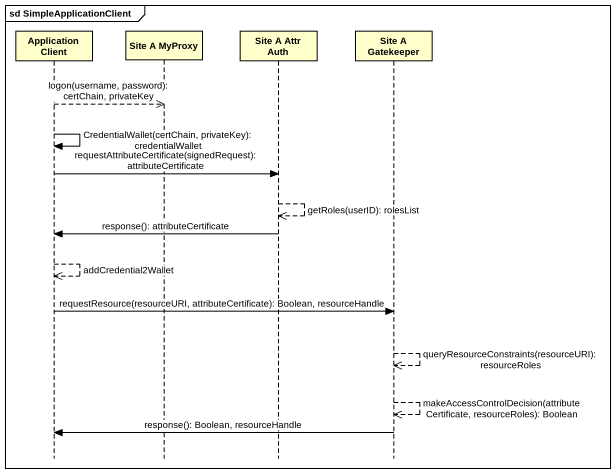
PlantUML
@startuml
mainframe sd SimpleApplicationClient
hide footbox
participant "Application Client" as Application_Client
participant "Site A MyProxy" as Site_A_MyProxy
participant "Site A Attr Auth" as Site_A_Attr_Auth
participant "Site A Gatekeeper" as Site_A_Gatekeeper

Application_Client -->> Site_A_MyProxy : logon(username, password): certChain, privateKey
Application_Client -> Application_Client : CredentialWallet(certChain, privateKey): credentialWallet
Application_Client -> Site_A_Attr_Auth : requestAttributeCertificate(signedRequest): attributeCertificate
Site_A_Attr_Auth -->> Site_A_Attr_Auth : getRoles(userID): rolesList
Site_A_Attr_Auth -> Application_Client : response(): attributeCertificate
Application_Client -->> Application_Client : addCredential2Wallet
Application_Client -> Site_A_Gatekeeper : requestResource(resourceURI, attributeCertificate): Boolean, resourceHandle
Site_A_Gatekeeper -->> Site_A_Gatekeeper : queryResourceConstraints(resourceURI): resourceRoles
Site_A_Gatekeeper -->> Site_A_Gatekeeper : makeAccessControlDecision(attributeCertificate, resourceRoles): Boolean
Site_A_Gatekeeper -> Application_Client : response(): Boolean, resourceHandle
@enduml
